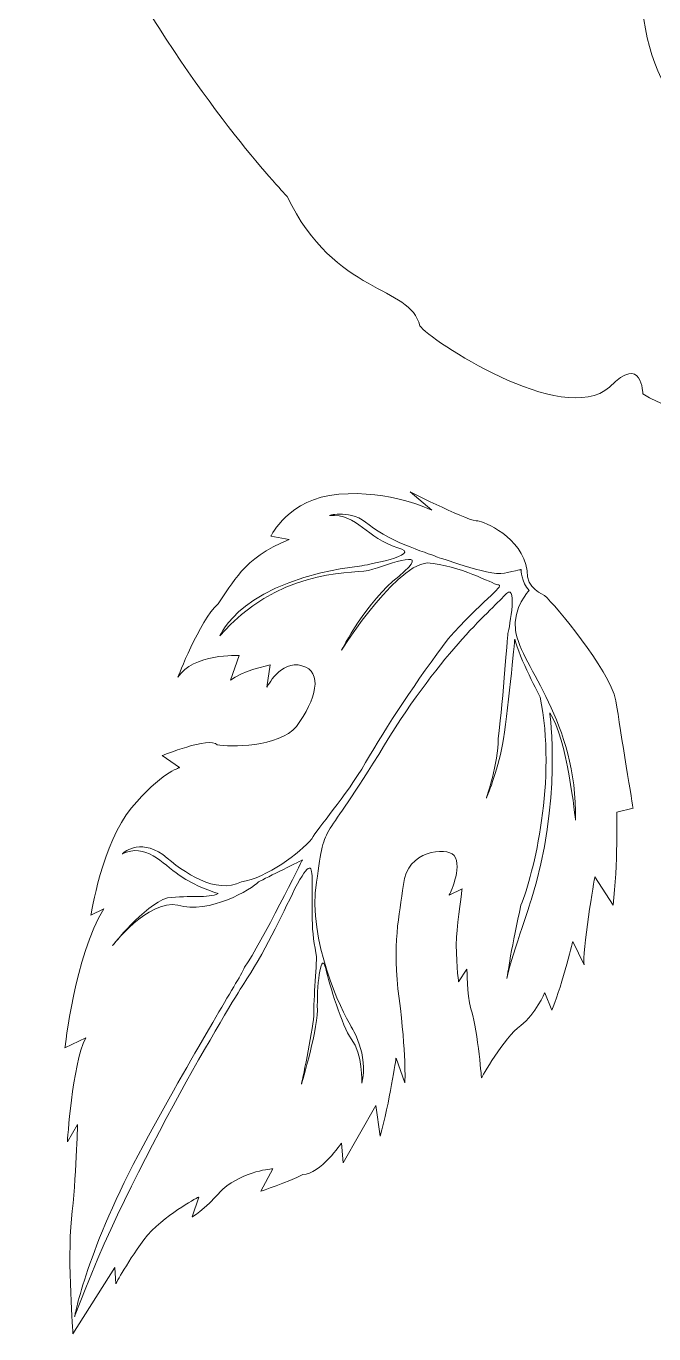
# Model space of a CAD drawing. Header units: millimetres. Extents: x 337 to 2510, y -469 to 429.
# Drawn here: x 380.22 to 385.41, y 192.04 to 202.85 of the extents above; entities that cross this region are included whole.
import ezdxf

# ---------------------------------------------------------------- set-up
doc = ezdxf.new("R2010")
doc.units = ezdxf.units.MM
doc.header["$MEASUREMENT"] = 0
doc.layers.add('Layer 1', color=7, linetype='Continuous')

msp = doc.modelspace()

# ---------------------------------------------------------------- linework, layer by layer
at = {"layer": 'Layer 1', "color": 250, "lineweight": 9}
for points, knots in [([(385.316, 199.8085), (385.591, 199.6395), (386.218, 199.4705), (386.571, 199.6955), (386.571, 199.6955), (386.571, 199.6955), (386.571, 199.6955), (386.571, 199.6955), (386.571, 199.6955), (386.963, 199.9775), (387.825, 200.6535), (387.825, 200.6535), (387.825, 200.6535), (387.825, 200.6535), (387.825, 200.6535), (387.825, 200.6535), (387.825, 200.6535), (387.825, 200.6535), (387.59, 201.0475), (387.59, 201.0475), (387.59, 201.0475), (387.59, 201.0475), (387.59, 201.0475), (387.59, 201.0475), (387.59, 201.0475), (387.205, 201.6935), (388.79, 201.6495), (387.38, 203.2075), (387.38, 203.2075), (387.38, 203.2075), (387.38, 203.2075), (387.38, 203.2075), (387.38, 203.2075), (387.369, 202.2675), (386.878, 201.7795), (386.375, 201.7795), (386.375, 201.7795), (386.375, 201.7795), (386.375, 201.7795), (386.375, 201.7795), (386.375, 201.7795), (385.83, 201.7795), (385.304, 202.2895), (385.299, 203.2385), (385.299, 203.2385), (385.299, 203.2385), (385.299, 203.2385), (385.299, 203.2385), (385.299, 203.2385), (385.223, 203.0365), (385.257, 203.1205), (385.117, 203.0365), (385.117, 203.0365), (385.117, 203.0365), (385.117, 203.0365), (385.117, 203.0365), (385.117, 203.0365), (384.613, 202.7335), (384.019, 203.1485), (383.744, 204.0494), (383.744, 204.0494), (383.744, 204.0494), (383.744, 204.0494), (383.744, 204.0494), (383.744, 204.0494), (383.701, 204.1654), (383.667, 204.2834), (383.642, 204.4024), (383.642, 204.4024), (383.642, 204.4024), (383.642, 204.4024), (383.642, 204.4024), (383.642, 204.4024), (383.571, 204.2824), (383.486, 204.1834), (383.386, 204.1114), (383.386, 204.1114), (383.386, 204.1114), (383.386, 204.1114), (383.386, 204.1114), (383.386, 204.1114), (382.915, 203.8304), (382.2881, 204.2244), (382.0141, 205.0694), (382.0141, 205.0694), (382.0141, 205.0694), (382.0141, 205.0694), (382.0141, 205.0694), (382.0141, 205.0694), (381.8631, 205.5324), (381.8431, 206.0294), (381.9321, 206.4404), (381.9321, 206.4404), (381.9321, 206.4404), (381.9321, 206.4404), (381.9321, 206.4404), (381.9321, 206.4404), (381.7171, 206.8754), (381.7481, 207.4124), (381.7481, 207.4124), (381.7481, 207.4124), (381.7481, 207.4124), (381.7481, 207.4124), (381.7481, 207.4124), (381.7481, 207.4124), (381.7481, 207.4124), (381.5911, 207.0174), (381.5911, 207.0174), (381.5911, 207.0174), (381.5911, 207.0174), (381.5911, 207.0174), (381.5911, 207.0174), (381.5911, 207.0174), (381.5911, 207.0174), (381.1991, 207.8064), (381.1601, 208.1444), (381.1601, 208.1444), (381.1601, 208.1444), (381.1601, 208.1444), (381.1601, 208.1444), (381.1601, 208.1444), (381.1601, 208.1444), (381.0821, 207.5814), (381.0821, 207.5814), (381.0821, 207.5814), (381.0821, 207.5814), (381.0821, 207.5814), (381.0821, 207.5814), (381.0821, 207.5814), (381.0821, 207.5814), (380.4151, 208.7074), (380.4541, 209.2704), (380.4541, 209.2704), (380.4541, 209.2704), (380.4541, 209.2704), (380.4541, 209.2704), (380.4541, 209.2704), (380.4541, 209.2704), (380.2191, 208.0874), (380.2971, 207.4684), (380.2971, 207.4684), (380.2971, 207.4684), (380.2971, 207.4684), (380.2971, 207.4684), (380.2971, 207.4684), (380.3761, 206.8484), (380.2191, 206.3414), (380.7291, 205.1024), (380.7291, 205.1024), (380.7291, 205.1024), (380.7291, 205.1024), (380.7291, 205.1024), (380.7291, 205.1024), (380.7291, 205.1024), (380.4151, 205.4404), (380.4151, 205.4404), (380.4151, 205.4404), (380.4151, 205.4404), (380.4151, 205.4404), (380.4151, 205.4404), (380.4151, 205.4404), (380.4151, 205.4404), (380.3371, 204.5954), (381.0031, 203.3565), (381.0031, 203.3565), (381.0031, 203.3565), (381.0031, 203.3565), (381.0031, 203.3565), (381.0031, 203.3565), (381.6701, 202.1735), (382.3761, 201.4415), (382.3761, 201.4415), (382.3761, 201.4415), (382.3761, 201.4415), (382.3761, 201.4415), (382.3761, 201.4415), (382.3761, 201.4415), (382.776, 200.6145), (383.395, 200.7115), (383.473, 200.3715), (383.473, 200.3715), (383.473, 200.3715), (383.473, 200.3715), (383.473, 200.3715), (383.473, 200.3715), (383.552, 200.2595), (384.65, 199.5265), (385.042, 199.8645), (385.042, 199.8645), (385.042, 199.8645), (385.042, 199.8645), (385.042, 199.8645), (385.042, 199.8645), (385.316, 200.1465), (385.316, 199.8085), (385.316, 199.8085)], [0, 0, 0, 0, 0.02, 0.02, 0.02, 0.02, 0.04, 0.04, 0.04, 0.04, 0.06, 0.06, 0.06, 0.06, 0.08, 0.08, 0.08, 0.08, 0.1, 0.1, 0.1, 0.1, 0.12, 0.12, 0.12, 0.12, 0.14, 0.14, 0.14, 0.14, 0.16, 0.16, 0.16, 0.16, 0.18, 0.18, 0.18, 0.18, 0.2, 0.2, 0.2, 0.2, 0.22, 0.22, 0.22, 0.22, 0.24, 0.24, 0.24, 0.24, 0.26, 0.26, 0.26, 0.26, 0.28, 0.28, 0.28, 0.28, 0.3, 0.3, 0.3, 0.3, 0.32, 0.32, 0.32, 0.32, 0.34, 0.34, 0.34, 0.34, 0.36, 0.36, 0.36, 0.36, 0.38, 0.38, 0.38, 0.38, 0.4, 0.4, 0.4, 0.4, 0.42, 0.42, 0.42, 0.42, 0.44, 0.44, 0.44, 0.44, 0.46, 0.46, 0.46, 0.46, 0.48, 0.48, 0.48, 0.48, 0.5, 0.5, 0.5, 0.5, 0.52, 0.52, 0.52, 0.52, 0.54, 0.54, 0.54, 0.54, 0.56, 0.56, 0.56, 0.56, 0.58, 0.58, 0.58, 0.58, 0.6, 0.6, 0.6, 0.6, 0.62, 0.62, 0.62, 0.62, 0.64, 0.64, 0.64, 0.64, 0.66, 0.66, 0.66, 0.66, 0.68, 0.68, 0.68, 0.68, 0.7, 0.7, 0.7, 0.7, 0.72, 0.72, 0.72, 0.72, 0.74, 0.74, 0.74, 0.74, 0.76, 0.76, 0.76, 0.76, 0.78, 0.78, 0.78, 0.78, 0.8, 0.8, 0.8, 0.8, 0.82, 0.82, 0.82, 0.82, 0.84, 0.84, 0.84, 0.84, 0.86, 0.86, 0.86, 0.86, 0.88, 0.88, 0.88, 0.88, 0.9, 0.9, 0.9, 0.9, 0.92, 0.92, 0.92, 0.92, 0.94, 0.94, 0.94, 0.94, 0.96, 0.96, 0.96, 0.96, 1, 1, 1, 1]), ([(384.505, 198.1435), (384.598, 198.0535), (385.029, 197.5475), (385.095, 197.2725), (385.095, 197.2725), (385.095, 197.2725), (385.095, 197.2725), (385.095, 197.2725), (385.095, 197.2725), (385.132, 197.0165), (385.236, 196.3835), (385.236, 196.3835), (385.236, 196.3835), (385.236, 196.3835), (385.236, 196.3835), (385.236, 196.3835), (385.236, 196.3835), (385.236, 196.3835), (385.101, 196.3505), (385.101, 196.3505), (385.101, 196.3505), (385.101, 196.3505), (385.101, 196.3505), (385.101, 196.3505), (385.101, 196.3505), (385.101, 196.3505), (385.111, 195.9115), (385.071, 195.5825), (385.071, 195.5825), (385.071, 195.5825), (385.071, 195.5825), (385.071, 195.5825), (385.071, 195.5825), (385.071, 195.5825), (384.92, 195.8165), (384.92, 195.8165), (384.92, 195.8165), (384.92, 195.8165), (384.92, 195.8165), (384.92, 195.8165), (384.92, 195.8165), (384.92, 195.8165), (384.81, 195.1795), (384.832, 195.0885), (384.832, 195.0885), (384.832, 195.0885), (384.832, 195.0885), (384.832, 195.0885), (384.832, 195.0885), (384.832, 195.0885), (384.738, 195.2815), (384.738, 195.2815), (384.738, 195.2815), (384.738, 195.2815), (384.738, 195.2815), (384.738, 195.2815), (384.738, 195.2815), (384.738, 195.2815), (384.627, 194.8495), (384.564, 194.7155), (384.564, 194.7155), (384.564, 194.7155), (384.564, 194.7155), (384.564, 194.7155), (384.564, 194.7155), (384.564, 194.7155), (384.506, 194.8585), (384.506, 194.8585), (384.506, 194.8585), (384.506, 194.8585), (384.506, 194.8585), (384.506, 194.8585), (384.506, 194.8585), (384.506, 194.8585), (384.429, 194.6835), (384.308, 194.5895), (384.308, 194.5895), (384.308, 194.5895), (384.308, 194.5895), (384.308, 194.5895), (384.308, 194.5895), (384.166, 194.4855), (383.983, 194.1555), (383.983, 194.1555), (383.983, 194.1555), (383.983, 194.1555), (383.983, 194.1555), (383.983, 194.1555), (383.983, 194.1555), (383.983, 194.1555), (383.945, 194.6155), (383.894, 194.7265), (383.894, 194.7265), (383.894, 194.7265), (383.894, 194.7265), (383.894, 194.7265), (383.894, 194.7265), (383.865, 194.8495), (383.863, 195.0545), (383.863, 195.0545), (383.863, 195.0545), (383.863, 195.0545), (383.863, 195.0545), (383.863, 195.0545), (383.863, 195.0545), (383.863, 195.0545), (383.793, 194.9505), (383.793, 194.9505), (383.793, 194.9505), (383.793, 194.9505), (383.793, 194.9505), (383.793, 194.9505), (383.793, 194.9505), (383.793, 194.9505), (383.77, 195.1445), (383.776, 195.3185), (383.776, 195.3185), (383.776, 195.3185), (383.776, 195.3185), (383.776, 195.3185), (383.776, 195.3185), (383.789, 195.4625), (383.823, 195.7185), (383.823, 195.7185), (383.823, 195.7185), (383.823, 195.7185), (383.823, 195.7185), (383.823, 195.7185), (383.823, 195.7185), (383.823, 195.7185), (383.716, 195.6655), (383.716, 195.6655), (383.716, 195.6655), (383.716, 195.6655), (383.716, 195.6655), (383.716, 195.6655), (383.716, 195.6655), (383.716, 195.6655), (383.829, 195.8925), (383.757, 195.9945), (383.757, 195.9945), (383.757, 195.9945), (383.757, 195.9945), (383.757, 195.9945), (383.757, 195.9945), (383.692, 196.0645), (383.365, 196.0395), (383.338, 195.7525), (383.338, 195.7525), (383.338, 195.7525), (383.338, 195.7525), (383.338, 195.7525), (383.338, 195.7525), (383.304, 195.4965), (383.242, 195.2605), (383.302, 194.8105), (383.302, 194.8105), (383.302, 194.8105), (383.302, 194.8105), (383.302, 194.8105), (383.302, 194.8105), (383.362, 194.3615), (383.35, 194.1155), (383.35, 194.1155), (383.35, 194.1155), (383.35, 194.1155), (383.35, 194.1155), (383.35, 194.1155), (383.35, 194.1155), (383.35, 194.1155), (383.277, 194.3195), (383.277, 194.3195), (383.277, 194.3195), (383.277, 194.3195), (383.277, 194.3195), (383.277, 194.3195), (383.277, 194.3195), (383.277, 194.3195), (383.223, 193.9495), (383.146, 193.6726), (383.146, 193.6726), (383.146, 193.6726), (383.146, 193.6726), (383.146, 193.6726), (383.146, 193.6726), (383.146, 193.6726), (383.109, 193.9275), (383.109, 193.9275), (383.109, 193.9275), (383.109, 193.9275), (383.109, 193.9275), (383.109, 193.9275), (383.109, 193.9275), (383.109, 193.9275), (382.841, 193.4536), (382.841, 193.4536), (382.841, 193.4536), (382.841, 193.4536), (382.841, 193.4536), (382.841, 193.4536), (382.841, 193.4536), (382.841, 193.4536), (382.826, 193.6166), (382.826, 193.6166), (382.826, 193.6166), (382.826, 193.6166), (382.826, 193.6166), (382.826, 193.6166), (382.826, 193.6166), (382.826, 193.6166), (382.6491, 193.3586), (382.5071, 193.3566), (382.5071, 193.3566), (382.5071, 193.3566), (382.5071, 193.3566), (382.5071, 193.3566), (382.5071, 193.3566), (382.3791, 193.2936), (382.1591, 193.2186), (382.1591, 193.2186), (382.1591, 193.2186), (382.1591, 193.2186), (382.1591, 193.2186), (382.1591, 193.2186), (382.1591, 193.2186), (382.1591, 193.2186), (382.2571, 193.4036), (382.2571, 193.4036), (382.2571, 193.4036), (382.2571, 193.4036), (382.2571, 193.4036), (382.2571, 193.4036), (382.2571, 193.4036), (382.2571, 193.4036), (382.0221, 193.3906), (381.8451, 193.2346), (381.8451, 193.2346), (381.8451, 193.2346), (381.8451, 193.2346), (381.8451, 193.2346), (381.8451, 193.2346), (381.6751, 193.0476), (381.5901, 193.0056), (381.5901, 193.0056), (381.5901, 193.0056), (381.5901, 193.0056), (381.5901, 193.0056), (381.5901, 193.0056), (381.5901, 193.0056), (381.5901, 193.0056), (381.6461, 193.1706), (381.6461, 193.1706), (381.6461, 193.1706), (381.6461, 193.1706), (381.6461, 193.1706), (381.6461, 193.1706), (381.6461, 193.1706), (381.6461, 193.1706), (381.4121, 193.0546), (381.2211, 192.8566), (381.2211, 192.8566), (381.2211, 192.8566), (381.2211, 192.8566), (381.2211, 192.8566), (381.2211, 192.8566), (381.0581, 192.6396), (380.9601, 192.4536), (380.9601, 192.4536), (380.9601, 192.4536), (380.9601, 192.4536), (380.9601, 192.4536), (380.9601, 192.4536), (380.9601, 192.4536), (380.9601, 192.4536), (380.9521, 192.5876), (380.9521, 192.5876), (380.9521, 192.5876), (380.9521, 192.5876), (380.9521, 192.5876), (380.9521, 192.5876), (380.9521, 192.5876), (380.9521, 192.5876), (380.6061, 192.0396), (380.6061, 192.0396), (380.6061, 192.0396), (380.6061, 192.0396), (380.6061, 192.0396), (380.6061, 192.0396), (380.6061, 192.0396), (380.6061, 192.0396), (380.5601, 192.6326), (380.5931, 192.9916), (380.5931, 192.9916), (380.5931, 192.9916), (380.5931, 192.9916), (380.5931, 192.9916), (380.5931, 192.9916), (380.6331, 193.3196), (380.6441, 193.7705), (380.6441, 193.7705), (380.6441, 193.7705), (380.6441, 193.7705), (380.6441, 193.7705), (380.6441, 193.7705), (380.6441, 193.7705), (380.6441, 193.7705), (380.5601, 193.6256), (380.5601, 193.6256), (380.5601, 193.6256), (380.5601, 193.6256), (380.5601, 193.6256), (380.5601, 193.6256), (380.5601, 193.6256), (380.5601, 193.6256), (380.5981, 194.2605), (380.7111, 194.4875), (380.7111, 194.4875), (380.7111, 194.4875), (380.7111, 194.4875), (380.7111, 194.4875), (380.7111, 194.4875), (380.7111, 194.4875), (380.5401, 194.4035), (380.5401, 194.4035), (380.5401, 194.4035), (380.5401, 194.4035), (380.5401, 194.4035), (380.5401, 194.4035), (380.5401, 194.4035), (380.5401, 194.4035), (380.6211, 195.1615), (380.8601, 195.5535), (380.8601, 195.5535), (380.8601, 195.5535), (380.8601, 195.5535), (380.8601, 195.5535), (380.8601, 195.5535), (380.8601, 195.5535), (380.7541, 195.5015), (380.7541, 195.5015), (380.7541, 195.5015), (380.7541, 195.5015), (380.7541, 195.5015), (380.7541, 195.5015), (380.7541, 195.5015), (380.7541, 195.5015), (380.8491, 196.0965), (381.0901, 196.3865), (381.0901, 196.3865), (381.0901, 196.3865), (381.0901, 196.3865), (381.0901, 196.3865), (381.0901, 196.3865), (381.3301, 196.6765), (381.4861, 196.7195), (381.4861, 196.7195), (381.4861, 196.7195), (381.4861, 196.7195), (381.4861, 196.7195), (381.4861, 196.7195), (381.4861, 196.7195), (381.4861, 196.7195), (381.3431, 196.8195), (381.3431, 196.8195), (381.3431, 196.8195), (381.3431, 196.8195), (381.3431, 196.8195), (381.3431, 196.8195), (381.3431, 196.8195), (381.3431, 196.8195), (381.7341, 196.9785), (381.7991, 196.9085), (381.7991, 196.9085), (381.7991, 196.9085), (381.7991, 196.9085), (381.7991, 196.9085), (381.7991, 196.9085), (381.8991, 196.8895), (382.3051, 196.8845), (382.4531, 197.0605), (382.4531, 197.0605), (382.4531, 197.0605), (382.4531, 197.0605), (382.4531, 197.0605), (382.4531, 197.0605), (382.6151, 197.2785), (382.6781, 197.5145), (382.4991, 197.5625), (382.4991, 197.5625), (382.4991, 197.5625), (382.4991, 197.5625), (382.4991, 197.5625), (382.4991, 197.5625), (382.3211, 197.6115), (382.2091, 197.3845), (382.2091, 197.3845), (382.2091, 197.3845), (382.2091, 197.3845), (382.2091, 197.3845), (382.2091, 197.3845), (382.2091, 197.3845), (382.2091, 197.3845), (382.2361, 197.5695), (382.2361, 197.5695), (382.2361, 197.5695), (382.2361, 197.5695), (382.2361, 197.5695), (382.2361, 197.5695), (382.2361, 197.5695), (382.2361, 197.5695), (381.9871, 197.5145), (381.9091, 197.4415), (381.9091, 197.4415), (381.9091, 197.4415), (381.9091, 197.4415), (381.9091, 197.4415), (381.9091, 197.4415), (381.9091, 197.4415), (381.9791, 197.6475), (381.9791, 197.6475), (381.9791, 197.6475), (381.9791, 197.6475), (381.9791, 197.6475), (381.9791, 197.6475), (381.9791, 197.6475), (381.9791, 197.6475), (381.5941, 197.6625), (381.4741, 197.4665), (381.4741, 197.4665), (381.4741, 197.4665), (381.4741, 197.4665), (381.4741, 197.4665), (381.4741, 197.4665), (381.4741, 197.4665), (381.6491, 197.9295), (381.8051, 198.0745), (381.8051, 198.0745), (381.8051, 198.0745), (381.8051, 198.0745), (381.8051, 198.0745), (381.8051, 198.0745), (381.9321, 198.2405), (382.0021, 198.4465), (382.3931, 198.6055), (382.3931, 198.6055), (382.3931, 198.6055), (382.3931, 198.6055), (382.3931, 198.6055), (382.3931, 198.6055), (382.3931, 198.6055), (382.2431, 198.6335), (382.2431, 198.6335), (382.2431, 198.6335), (382.2431, 198.6335), (382.2431, 198.6335), (382.2431, 198.6335), (382.2431, 198.6335), (382.2431, 198.6335), (382.3831, 198.9425), (382.803, 198.9795), (382.803, 198.9795), (382.803, 198.9795), (382.803, 198.9795), (382.803, 198.9795), (382.803, 198.9795), (383.223, 199.0165), (383.574, 198.8475), (383.574, 198.8475), (383.574, 198.8475), (383.574, 198.8475), (383.574, 198.8475), (383.574, 198.8475), (383.574, 198.8475), (383.574, 198.8475), (383.394, 198.9985), (383.394, 198.9985), (383.394, 198.9985), (383.394, 198.9985), (383.394, 198.9985), (383.394, 198.9985), (383.394, 198.9985), (383.394, 198.9985), (383.909, 198.7395), (383.952, 198.7605), (383.952, 198.7605), (383.952, 198.7605), (383.952, 198.7605), (383.952, 198.7605), (383.952, 198.7605), (384.002, 198.7515), (384.316, 198.6325), (384.361, 198.3465), (384.361, 198.3465), (384.361, 198.3465), (384.361, 198.3465), (384.361, 198.3465), (384.361, 198.3465), (384.347, 198.2025), (384.505, 198.1435), (384.505, 198.1435)], [0, 0, 0, 0, 0.0079365, 0.0079365, 0.0079365, 0.0079365, 0.015873, 0.015873, 0.015873, 0.015873, 0.0238095, 0.0238095, 0.0238095, 0.0238095, 0.031746, 0.031746, 0.031746, 0.031746, 0.0396825, 0.0396825, 0.0396825, 0.0396825, 0.047619, 0.047619, 0.047619, 0.047619, 0.0555556, 0.0555556, 0.0555556, 0.0555556, 0.0634921, 0.0634921, 0.0634921, 0.0634921, 0.0714286, 0.0714286, 0.0714286, 0.0714286, 0.0793651, 0.0793651, 0.0793651, 0.0793651, 0.0873016, 0.0873016, 0.0873016, 0.0873016, 0.0952381, 0.0952381, 0.0952381, 0.0952381, 0.1031746, 0.1031746, 0.1031746, 0.1031746, 0.1111111, 0.1111111, 0.1111111, 0.1111111, 0.1190476, 0.1190476, 0.1190476, 0.1190476, 0.1269841, 0.1269841, 0.1269841, 0.1269841, 0.1349206, 0.1349206, 0.1349206, 0.1349206, 0.1428571, 0.1428571, 0.1428571, 0.1428571, 0.1507937, 0.1507937, 0.1507937, 0.1507937, 0.1587302, 0.1587302, 0.1587302, 0.1587302, 0.1666667, 0.1666667, 0.1666667, 0.1666667, 0.1746032, 0.1746032, 0.1746032, 0.1746032, 0.1825397, 0.1825397, 0.1825397, 0.1825397, 0.1904762, 0.1904762, 0.1904762, 0.1904762, 0.1984127, 0.1984127, 0.1984127, 0.1984127, 0.2063492, 0.2063492, 0.2063492, 0.2063492, 0.2142857, 0.2142857, 0.2142857, 0.2142857, 0.2222222, 0.2222222, 0.2222222, 0.2222222, 0.2301587, 0.2301587, 0.2301587, 0.2301587, 0.2380952, 0.2380952, 0.2380952, 0.2380952, 0.2460317, 0.2460317, 0.2460317, 0.2460317, 0.2539683, 0.2539683, 0.2539683, 0.2539683, 0.2619048, 0.2619048, 0.2619048, 0.2619048, 0.2698413, 0.2698413, 0.2698413, 0.2698413, 0.2777778, 0.2777778, 0.2777778, 0.2777778, 0.2857143, 0.2857143, 0.2857143, 0.2857143, 0.2936508, 0.2936508, 0.2936508, 0.2936508, 0.3015873, 0.3015873, 0.3015873, 0.3015873, 0.3095238, 0.3095238, 0.3095238, 0.3095238, 0.3174603, 0.3174603, 0.3174603, 0.3174603, 0.3253968, 0.3253968, 0.3253968, 0.3253968, 0.3333333, 0.3333333, 0.3333333, 0.3333333, 0.3412698, 0.3412698, 0.3412698, 0.3412698, 0.3492063, 0.3492063, 0.3492063, 0.3492063, 0.3571429, 0.3571429, 0.3571429, 0.3571429, 0.3650794, 0.3650794, 0.3650794, 0.3650794, 0.3730159, 0.3730159, 0.3730159, 0.3730159, 0.3809524, 0.3809524, 0.3809524, 0.3809524, 0.3888889, 0.3888889, 0.3888889, 0.3888889, 0.3968254, 0.3968254, 0.3968254, 0.3968254, 0.4047619, 0.4047619, 0.4047619, 0.4047619, 0.4126984, 0.4126984, 0.4126984, 0.4126984, 0.4206349, 0.4206349, 0.4206349, 0.4206349, 0.4285714, 0.4285714, 0.4285714, 0.4285714, 0.4365079, 0.4365079, 0.4365079, 0.4365079, 0.4444444, 0.4444444, 0.4444444, 0.4444444, 0.452381, 0.452381, 0.452381, 0.452381, 0.4603175, 0.4603175, 0.4603175, 0.4603175, 0.468254, 0.468254, 0.468254, 0.468254, 0.4761905, 0.4761905, 0.4761905, 0.4761905, 0.484127, 0.484127, 0.484127, 0.484127, 0.4920635, 0.4920635, 0.4920635, 0.4920635, 0.5, 0.5, 0.5, 0.5, 0.5079365, 0.5079365, 0.5079365, 0.5079365, 0.515873, 0.515873, 0.515873, 0.515873, 0.5238095, 0.5238095, 0.5238095, 0.5238095, 0.531746, 0.531746, 0.531746, 0.531746, 0.5396825, 0.5396825, 0.5396825, 0.5396825, 0.547619, 0.547619, 0.547619, 0.547619, 0.5555556, 0.5555556, 0.5555556, 0.5555556, 0.5634921, 0.5634921, 0.5634921, 0.5634921, 0.5714286, 0.5714286, 0.5714286, 0.5714286, 0.5793651, 0.5793651, 0.5793651, 0.5793651, 0.5873016, 0.5873016, 0.5873016, 0.5873016, 0.5952381, 0.5952381, 0.5952381, 0.5952381, 0.6031746, 0.6031746, 0.6031746, 0.6031746, 0.6111111, 0.6111111, 0.6111111, 0.6111111, 0.6190476, 0.6190476, 0.6190476, 0.6190476, 0.6269841, 0.6269841, 0.6269841, 0.6269841, 0.6349206, 0.6349206, 0.6349206, 0.6349206, 0.6428571, 0.6428571, 0.6428571, 0.6428571, 0.6507937, 0.6507937, 0.6507937, 0.6507937, 0.6587302, 0.6587302, 0.6587302, 0.6587302, 0.6666667, 0.6666667, 0.6666667, 0.6666667, 0.6746032, 0.6746032, 0.6746032, 0.6746032, 0.6825397, 0.6825397, 0.6825397, 0.6825397, 0.6904762, 0.6904762, 0.6904762, 0.6904762, 0.6984127, 0.6984127, 0.6984127, 0.6984127, 0.7063492, 0.7063492, 0.7063492, 0.7063492, 0.7142857, 0.7142857, 0.7142857, 0.7142857, 0.7222222, 0.7222222, 0.7222222, 0.7222222, 0.7301587, 0.7301587, 0.7301587, 0.7301587, 0.7380952, 0.7380952, 0.7380952, 0.7380952, 0.7460317, 0.7460317, 0.7460317, 0.7460317, 0.7539683, 0.7539683, 0.7539683, 0.7539683, 0.7619048, 0.7619048, 0.7619048, 0.7619048, 0.7698413, 0.7698413, 0.7698413, 0.7698413, 0.7777778, 0.7777778, 0.7777778, 0.7777778, 0.7857143, 0.7857143, 0.7857143, 0.7857143, 0.7936508, 0.7936508, 0.7936508, 0.7936508, 0.8015873, 0.8015873, 0.8015873, 0.8015873, 0.8095238, 0.8095238, 0.8095238, 0.8095238, 0.8174603, 0.8174603, 0.8174603, 0.8174603, 0.8253968, 0.8253968, 0.8253968, 0.8253968, 0.8333333, 0.8333333, 0.8333333, 0.8333333, 0.8412698, 0.8412698, 0.8412698, 0.8412698, 0.8492063, 0.8492063, 0.8492063, 0.8492063, 0.8571429, 0.8571429, 0.8571429, 0.8571429, 0.8650794, 0.8650794, 0.8650794, 0.8650794, 0.8730159, 0.8730159, 0.8730159, 0.8730159, 0.8809524, 0.8809524, 0.8809524, 0.8809524, 0.8888889, 0.8888889, 0.8888889, 0.8888889, 0.8968254, 0.8968254, 0.8968254, 0.8968254, 0.9047619, 0.9047619, 0.9047619, 0.9047619, 0.9126984, 0.9126984, 0.9126984, 0.9126984, 0.9206349, 0.9206349, 0.9206349, 0.9206349, 0.9285714, 0.9285714, 0.9285714, 0.9285714, 0.9365079, 0.9365079, 0.9365079, 0.9365079, 0.9444444, 0.9444444, 0.9444444, 0.9444444, 0.952381, 0.952381, 0.952381, 0.952381, 0.9603175, 0.9603175, 0.9603175, 0.9603175, 0.968254, 0.968254, 0.968254, 0.968254, 0.9761905, 0.9761905, 0.9761905, 0.9761905, 0.984127, 0.984127, 0.984127, 0.984127, 1, 1, 1, 1]), ([(384.376, 198.1825), (384.376, 198.1825), (384.242, 198.0475), (384.264, 197.8535), (384.264, 197.8535), (384.264, 197.8535), (384.264, 197.8535), (384.264, 197.8535), (384.264, 197.8535), (384.316, 197.5375), (384.775, 197.1135), (384.76, 196.2845), (384.76, 196.2845), (384.76, 196.2845), (384.76, 196.2845), (384.76, 196.2845), (384.76, 196.2845), (384.76, 196.2845), (384.691, 196.9695), (384.547, 197.1725), (384.547, 197.1725), (384.547, 197.1725), (384.547, 197.1725), (384.547, 197.1725), (384.547, 197.1725), (384.547, 197.1725), (384.652, 196.4365), (384.394, 195.6245), (384.394, 195.6245), (384.394, 195.6245), (384.394, 195.6245), (384.394, 195.6245), (384.394, 195.6245), (384.394, 195.6245), (384.212, 195.0895), (384.192, 194.9765), (384.192, 194.9765), (384.192, 194.9765), (384.192, 194.9765), (384.192, 194.9765), (384.192, 194.9765), (384.192, 194.9765), (384.239, 195.2745), (384.309, 195.5825), (384.309, 195.5825), (384.309, 195.5825), (384.309, 195.5825), (384.309, 195.5825), (384.309, 195.5825), (384.414, 195.8395), (384.608, 196.6205), (384.468, 197.3035), (384.468, 197.3035), (384.468, 197.3035), (384.468, 197.3035), (384.468, 197.3035), (384.468, 197.3035), (384.468, 197.3035), (384.294, 197.6295), (384.258, 197.7825), (384.258, 197.7825), (384.258, 197.7825), (384.258, 197.7825), (384.258, 197.7825), (384.258, 197.7825), (384.258, 197.7825), (384.198, 197.1365), (384.157, 196.9105), (384.157, 196.9105), (384.157, 196.9105), (384.157, 196.9105), (384.157, 196.9105), (384.157, 196.9105), (384.116, 196.6855), (384.024, 196.4685), (384.024, 196.4685), (384.024, 196.4685), (384.024, 196.4685), (384.024, 196.4685), (384.024, 196.4685), (384.024, 196.4685), (384.024, 196.4685), (384.122, 196.7565), (384.121, 196.9615), (384.121, 196.9615), (384.121, 196.9615), (384.121, 196.9615), (384.121, 196.9615), (384.121, 196.9615), (384.148, 197.1455), (384.201, 197.8225), (384.201, 197.8225), (384.201, 197.8225), (384.201, 197.8225), (384.201, 197.8225), (384.201, 197.8225), (384.201, 197.8225), (384.201, 197.8225), (384.29, 198.2435), (384.191, 198.1595), (384.191, 198.1595), (384.191, 198.1595), (384.191, 198.1595), (384.191, 198.1595), (384.191, 198.1595), (384.078, 198.0355), (383.66, 197.6915), (383.181, 196.9075), (383.181, 196.9075), (383.181, 196.9075), (383.181, 196.9075), (383.181, 196.9075), (383.181, 196.9075), (382.6531, 196.0295), (382.7001, 196.3275), (382.6191, 195.7735), (382.6191, 195.7735), (382.6191, 195.7735), (382.6191, 195.7735), (382.6191, 195.7735), (382.6191, 195.7735), (382.5441, 195.2915), (382.826, 194.7115), (382.905, 194.5795), (382.905, 194.5795), (382.905, 194.5795), (382.905, 194.5795), (382.905, 194.5795), (382.905, 194.5795), (382.905, 194.5795), (383.056, 194.3465), (382.993, 194.1105), (382.993, 194.1105), (382.993, 194.1105), (382.993, 194.1105), (382.993, 194.1105), (382.993, 194.1105), (382.993, 194.1105), (383.006, 194.3565), (382.905, 194.4775), (382.905, 194.4775), (382.905, 194.4775), (382.905, 194.4775), (382.905, 194.4775), (382.905, 194.4775), (382.833, 194.5795), (382.7241, 194.9355), (382.6951, 195.0585), (382.6951, 195.0585), (382.6951, 195.0585), (382.6951, 195.0585), (382.6951, 195.0585), (382.6951, 195.0585), (382.6581, 195.2105), (382.6241, 194.9545), (382.6261, 194.7495), (382.6261, 194.7495), (382.6261, 194.7495), (382.6261, 194.7495), (382.6261, 194.7495), (382.6261, 194.7495), (382.6411, 194.5865), (382.4951, 194.1035), (382.4951, 194.1035), (382.4951, 194.1035), (382.4951, 194.1035), (382.4951, 194.1035), (382.4951, 194.1035), (382.4951, 194.1035), (382.4951, 194.1035), (382.5841, 194.5245), (382.5981, 194.6675), (382.5981, 194.6675), (382.5981, 194.6675), (382.5981, 194.6675), (382.5981, 194.6675), (382.5981, 194.6675), (382.5901, 194.8005), (382.6301, 195.1285), (382.6151, 195.1895), (382.6151, 195.1895), (382.6151, 195.1895), (382.6151, 195.1895), (382.6151, 195.1895), (382.6151, 195.1895), (382.5201, 195.5875), (382.6871, 196.1835), (382.4411, 195.7195), (382.4411, 195.7195), (382.4411, 195.7195), (382.4411, 195.7195), (382.4411, 195.7195), (382.4411, 195.7195), (382.3281, 195.4935), (382.1881, 195.1835), (382.0121, 194.9255), (382.0121, 194.9255), (382.0121, 194.9255), (382.0121, 194.9255), (382.0121, 194.9255), (382.0121, 194.9255), (382.0121, 194.9255), (381.0811, 193.4386), (380.6201, 192.1836), (380.6201, 192.1836), (380.6201, 192.1836), (380.6201, 192.1836), (380.6201, 192.1836), (380.6201, 192.1836), (380.6201, 192.1836), (380.7231, 192.7476), (381.1871, 193.5936), (381.1871, 193.5936), (381.1871, 193.5936), (381.1871, 193.5936), (381.1871, 193.5936), (381.1871, 193.5936), (381.6651, 194.4805), (381.9621, 194.9355), (382.0251, 195.0695), (382.0251, 195.0695), (382.0251, 195.0695), (382.0251, 195.0695), (382.0251, 195.0695), (382.0251, 195.0695), (382.1661, 195.2755), (382.5031, 195.9565), (382.5031, 195.9565), (382.5031, 195.9565), (382.5031, 195.9565), (382.5031, 195.9565), (382.5031, 195.9565), (382.5031, 195.9565), (382.5031, 195.9565), (382.2051, 195.8085), (382.1411, 195.7765), (382.1411, 195.7765), (382.1411, 195.7765), (382.1411, 195.7765), (382.1411, 195.7765), (382.1411, 195.7765), (382.0851, 195.7145), (381.7301, 195.5045), (381.4731, 195.5835), (381.4731, 195.5835), (381.4731, 195.5835), (381.4731, 195.5835), (381.4731, 195.5835), (381.4731, 195.5835), (381.2231, 195.6305), (380.9331, 195.2475), (380.9331, 195.2475), (380.9331, 195.2475), (380.9331, 195.2475), (380.9331, 195.2475), (380.9331, 195.2475), (380.9331, 195.2475), (380.9331, 195.2475), (381.1881, 195.5795), (381.3871, 195.6435), (381.3871, 195.6435), (381.3871, 195.6435), (381.3871, 195.6435), (381.3871, 195.6435), (381.3871, 195.6435), (381.5721, 195.6665), (381.7221, 195.6375), (381.8071, 195.6795), (381.8071, 195.6795), (381.8071, 195.6795), (381.8071, 195.6795), (381.8071, 195.6795), (381.8071, 195.6795), (381.8071, 195.6795), (381.6291, 195.7285), (381.4851, 195.8295), (381.4851, 195.8295), (381.4851, 195.8295), (381.4851, 195.8295), (381.4851, 195.8295), (381.4851, 195.8295), (381.3421, 195.9295), (381.2061, 196.1015), (381.0141, 196.0065), (381.0141, 196.0065), (381.0141, 196.0065), (381.0141, 196.0065), (381.0141, 196.0065), (381.0141, 196.0065), (381.0141, 196.0065), (381.1481, 196.1415), (381.3491, 196.0005), (381.3491, 196.0005), (381.3491, 196.0005), (381.3491, 196.0005), (381.3491, 196.0005), (381.3491, 196.0005), (381.5281, 195.8495), (381.7861, 195.6695), (381.9991, 195.7745), (381.9991, 195.7745), (381.9991, 195.7745), (381.9991, 195.7745), (381.9991, 195.7745), (381.9991, 195.7745), (382.2051, 195.8085), (382.4891, 196.0165), (382.5801, 196.1305), (382.5801, 196.1305), (382.5801, 196.1305), (382.5801, 196.1305), (382.5801, 196.1305), (382.5801, 196.1305), (382.6301, 196.2235), (382.856, 196.4725), (383.025, 196.7615), (383.025, 196.7615), (383.025, 196.7615), (383.025, 196.7615), (383.025, 196.7615), (383.025, 196.7615), (383.194, 197.0505), (383.455, 197.4535), (383.709, 197.7845), (383.709, 197.7845), (383.709, 197.7845), (383.709, 197.7845), (383.709, 197.7845), (383.709, 197.7845), (383.971, 198.0855), (384.176, 198.2215), (384.126, 198.2305), (384.126, 198.2305), (384.126, 198.2305), (384.126, 198.2305), (384.126, 198.2305), (384.126, 198.2305), (384.105, 198.2205), (383.855, 198.3705), (383.584, 198.4075), (383.584, 198.4075), (383.584, 198.4075), (383.584, 198.4075), (383.584, 198.4075), (383.584, 198.4075), (383.327, 198.4855), (382.826, 197.6905), (382.826, 197.6905), (382.826, 197.6905), (382.826, 197.6905), (382.826, 197.6905), (382.826, 197.6905), (382.826, 197.6905), (382.826, 197.6905), (383.037, 198.1025), (383.299, 198.3005), (383.299, 198.3005), (383.299, 198.3005), (383.299, 198.3005), (383.299, 198.3005), (383.299, 198.3005), (383.597, 198.5505), (383.228, 198.4025), (383.05, 198.3485), (383.05, 198.3485), (383.05, 198.3485), (383.05, 198.3485), (383.05, 198.3485), (383.05, 198.3485), (382.865, 198.3255), (382.2871, 198.3475), (381.8211, 197.8085), (381.8211, 197.8085), (381.8211, 197.8085), (381.8211, 197.8085), (381.8211, 197.8085), (381.8211, 197.8085), (381.8211, 197.8085), (381.9961, 198.2715), (382.993, 198.3885), (382.993, 198.3885), (382.993, 198.3885), (382.993, 198.3885), (382.993, 198.3885), (382.993, 198.3885), (382.993, 198.3885), (383.519, 198.4785), (383.291, 198.5365), (383.291, 198.5365), (383.291, 198.5365), (383.291, 198.5365), (383.291, 198.5365), (383.291, 198.5365), (383.034, 198.6145), (382.961, 198.8185), (382.726, 198.8045), (382.726, 198.8045), (382.726, 198.8045), (382.726, 198.8045), (382.726, 198.8045), (382.726, 198.8045), (382.726, 198.8045), (382.904, 198.8585), (383.054, 198.7275), (383.054, 198.7275), (383.054, 198.7275), (383.054, 198.7275), (383.054, 198.7275), (383.054, 198.7275), (383.233, 198.5765), (383.59, 198.4785), (383.619, 198.4585), (383.619, 198.4585), (383.619, 198.4585), (383.619, 198.4585), (383.619, 198.4585), (383.619, 198.4585), (383.669, 198.4495), (384.09, 198.2815), (384.197, 198.3335), (384.197, 198.3335), (384.197, 198.3335), (384.197, 198.3335), (384.197, 198.3335), (384.197, 198.3335), (384.311, 198.3565), (384.311, 198.3565), (384.311, 198.3565), (384.311, 198.3565), (384.311, 198.3565), (384.311, 198.3565), (384.311, 198.3565), (384.311, 198.3565), (384.311, 198.3565), (384.312, 198.2535), (384.376, 198.1825)], [0, 0, 0, 0, 0.0090909, 0.0090909, 0.0090909, 0.0090909, 0.0181818, 0.0181818, 0.0181818, 0.0181818, 0.0272727, 0.0272727, 0.0272727, 0.0272727, 0.0363636, 0.0363636, 0.0363636, 0.0363636, 0.0454545, 0.0454545, 0.0454545, 0.0454545, 0.0545455, 0.0545455, 0.0545455, 0.0545455, 0.0636364, 0.0636364, 0.0636364, 0.0636364, 0.0727273, 0.0727273, 0.0727273, 0.0727273, 0.0818182, 0.0818182, 0.0818182, 0.0818182, 0.0909091, 0.0909091, 0.0909091, 0.0909091, 0.1, 0.1, 0.1, 0.1, 0.1090909, 0.1090909, 0.1090909, 0.1090909, 0.1181818, 0.1181818, 0.1181818, 0.1181818, 0.1272727, 0.1272727, 0.1272727, 0.1272727, 0.1363636, 0.1363636, 0.1363636, 0.1363636, 0.1454545, 0.1454545, 0.1454545, 0.1454545, 0.1545455, 0.1545455, 0.1545455, 0.1545455, 0.1636364, 0.1636364, 0.1636364, 0.1636364, 0.1727273, 0.1727273, 0.1727273, 0.1727273, 0.1818182, 0.1818182, 0.1818182, 0.1818182, 0.1909091, 0.1909091, 0.1909091, 0.1909091, 0.2, 0.2, 0.2, 0.2, 0.2090909, 0.2090909, 0.2090909, 0.2090909, 0.2181818, 0.2181818, 0.2181818, 0.2181818, 0.2272727, 0.2272727, 0.2272727, 0.2272727, 0.2363636, 0.2363636, 0.2363636, 0.2363636, 0.2454545, 0.2454545, 0.2454545, 0.2454545, 0.2545455, 0.2545455, 0.2545455, 0.2545455, 0.2636364, 0.2636364, 0.2636364, 0.2636364, 0.2727273, 0.2727273, 0.2727273, 0.2727273, 0.2818182, 0.2818182, 0.2818182, 0.2818182, 0.2909091, 0.2909091, 0.2909091, 0.2909091, 0.3, 0.3, 0.3, 0.3, 0.3090909, 0.3090909, 0.3090909, 0.3090909, 0.3181818, 0.3181818, 0.3181818, 0.3181818, 0.3272727, 0.3272727, 0.3272727, 0.3272727, 0.3363636, 0.3363636, 0.3363636, 0.3363636, 0.3454545, 0.3454545, 0.3454545, 0.3454545, 0.3545455, 0.3545455, 0.3545455, 0.3545455, 0.3636364, 0.3636364, 0.3636364, 0.3636364, 0.3727273, 0.3727273, 0.3727273, 0.3727273, 0.3818182, 0.3818182, 0.3818182, 0.3818182, 0.3909091, 0.3909091, 0.3909091, 0.3909091, 0.4, 0.4, 0.4, 0.4, 0.4090909, 0.4090909, 0.4090909, 0.4090909, 0.4181818, 0.4181818, 0.4181818, 0.4181818, 0.4272727, 0.4272727, 0.4272727, 0.4272727, 0.4363636, 0.4363636, 0.4363636, 0.4363636, 0.4454545, 0.4454545, 0.4454545, 0.4454545, 0.4545455, 0.4545455, 0.4545455, 0.4545455, 0.4636364, 0.4636364, 0.4636364, 0.4636364, 0.4727273, 0.4727273, 0.4727273, 0.4727273, 0.4818182, 0.4818182, 0.4818182, 0.4818182, 0.4909091, 0.4909091, 0.4909091, 0.4909091, 0.5, 0.5, 0.5, 0.5, 0.5090909, 0.5090909, 0.5090909, 0.5090909, 0.5181818, 0.5181818, 0.5181818, 0.5181818, 0.5272727, 0.5272727, 0.5272727, 0.5272727, 0.5363636, 0.5363636, 0.5363636, 0.5363636, 0.5454545, 0.5454545, 0.5454545, 0.5454545, 0.5545455, 0.5545455, 0.5545455, 0.5545455, 0.5636364, 0.5636364, 0.5636364, 0.5636364, 0.5727273, 0.5727273, 0.5727273, 0.5727273, 0.5818182, 0.5818182, 0.5818182, 0.5818182, 0.5909091, 0.5909091, 0.5909091, 0.5909091, 0.6, 0.6, 0.6, 0.6, 0.6090909, 0.6090909, 0.6090909, 0.6090909, 0.6181818, 0.6181818, 0.6181818, 0.6181818, 0.6272727, 0.6272727, 0.6272727, 0.6272727, 0.6363636, 0.6363636, 0.6363636, 0.6363636, 0.6454545, 0.6454545, 0.6454545, 0.6454545, 0.6545455, 0.6545455, 0.6545455, 0.6545455, 0.6636364, 0.6636364, 0.6636364, 0.6636364, 0.6727273, 0.6727273, 0.6727273, 0.6727273, 0.6818182, 0.6818182, 0.6818182, 0.6818182, 0.6909091, 0.6909091, 0.6909091, 0.6909091, 0.7, 0.7, 0.7, 0.7, 0.7090909, 0.7090909, 0.7090909, 0.7090909, 0.7181818, 0.7181818, 0.7181818, 0.7181818, 0.7272727, 0.7272727, 0.7272727, 0.7272727, 0.7363636, 0.7363636, 0.7363636, 0.7363636, 0.7454545, 0.7454545, 0.7454545, 0.7454545, 0.7545455, 0.7545455, 0.7545455, 0.7545455, 0.7636364, 0.7636364, 0.7636364, 0.7636364, 0.7727273, 0.7727273, 0.7727273, 0.7727273, 0.7818182, 0.7818182, 0.7818182, 0.7818182, 0.7909091, 0.7909091, 0.7909091, 0.7909091, 0.8, 0.8, 0.8, 0.8, 0.8090909, 0.8090909, 0.8090909, 0.8090909, 0.8181818, 0.8181818, 0.8181818, 0.8181818, 0.8272727, 0.8272727, 0.8272727, 0.8272727, 0.8363636, 0.8363636, 0.8363636, 0.8363636, 0.8454545, 0.8454545, 0.8454545, 0.8454545, 0.8545455, 0.8545455, 0.8545455, 0.8545455, 0.8636364, 0.8636364, 0.8636364, 0.8636364, 0.8727273, 0.8727273, 0.8727273, 0.8727273, 0.8818182, 0.8818182, 0.8818182, 0.8818182, 0.8909091, 0.8909091, 0.8909091, 0.8909091, 0.9, 0.9, 0.9, 0.9, 0.9090909, 0.9090909, 0.9090909, 0.9090909, 0.9181818, 0.9181818, 0.9181818, 0.9181818, 0.9272727, 0.9272727, 0.9272727, 0.9272727, 0.9363636, 0.9363636, 0.9363636, 0.9363636, 0.9454545, 0.9454545, 0.9454545, 0.9454545, 0.9545455, 0.9545455, 0.9545455, 0.9545455, 0.9636364, 0.9636364, 0.9636364, 0.9636364, 0.9727273, 0.9727273, 0.9727273, 0.9727273, 0.9818182, 0.9818182, 0.9818182, 0.9818182, 1, 1, 1, 1])]:
    msp.add_open_spline(points, degree=3, knots=knots, dxfattribs=at)

doc.saveas('drawing.dxf')
